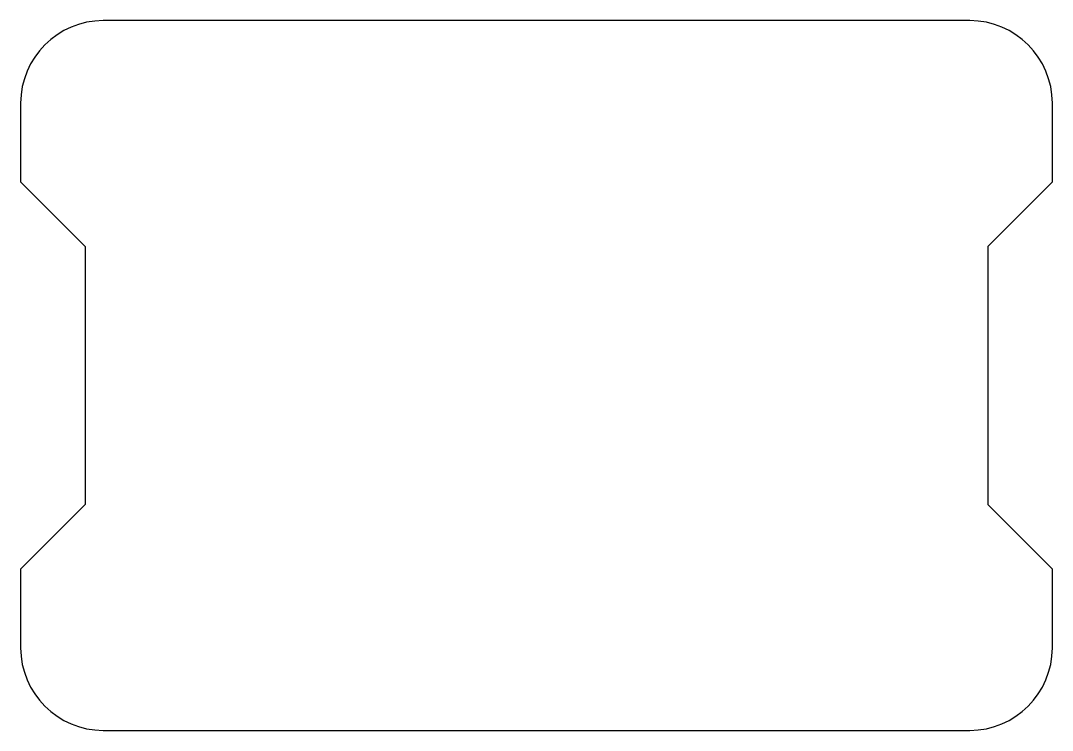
# Model space of a CAD drawing. Header units: millimetres. Extents: x 0 to 80, y 0 to 55.
import ezdxf

# ---------------------------------------------------------------- set-up
doc = ezdxf.new("R2010")
doc.units = ezdxf.units.MM
doc.layers.add('Sketch', color=7, linetype='CONTINUOUS')

msp = doc.modelspace()

# ---------------------------------------------------------------- linework, layer by layer
at = {"layer": 'Sketch'}
for p, q in [((73.6, 55), (6.4, 55)), ((0, 48.6), (0, 42.5)), ((80, 42.5), (80, 48.6)), ((0, 42.5), (5, 37.5)), ((80, 42.5), (75, 37.5)), ((5, 37.5), (5, 17.5)), ((75, 37.5), (75, 17.5)), ((0, 12.5), (5, 17.5)), ((80, 12.5), (75, 17.5)), ((0, 12.5), (0, 6.4)), ((80, 6.4), (80, 12.5)), ((6.4, 0), (73.6, 0))]:
    msp.add_line(p, q, dxfattribs=at)
for centre, start, end in [((6.4, 48.6), 90, -180), ((73.6, 48.6), 0, 90), ((6.4, 6.4), 180, -90), ((73.6, 6.4), -90, 0)]:
    msp.add_arc(centre, 6.4, start, end, dxfattribs=at)

doc.saveas('drawing.dxf')
